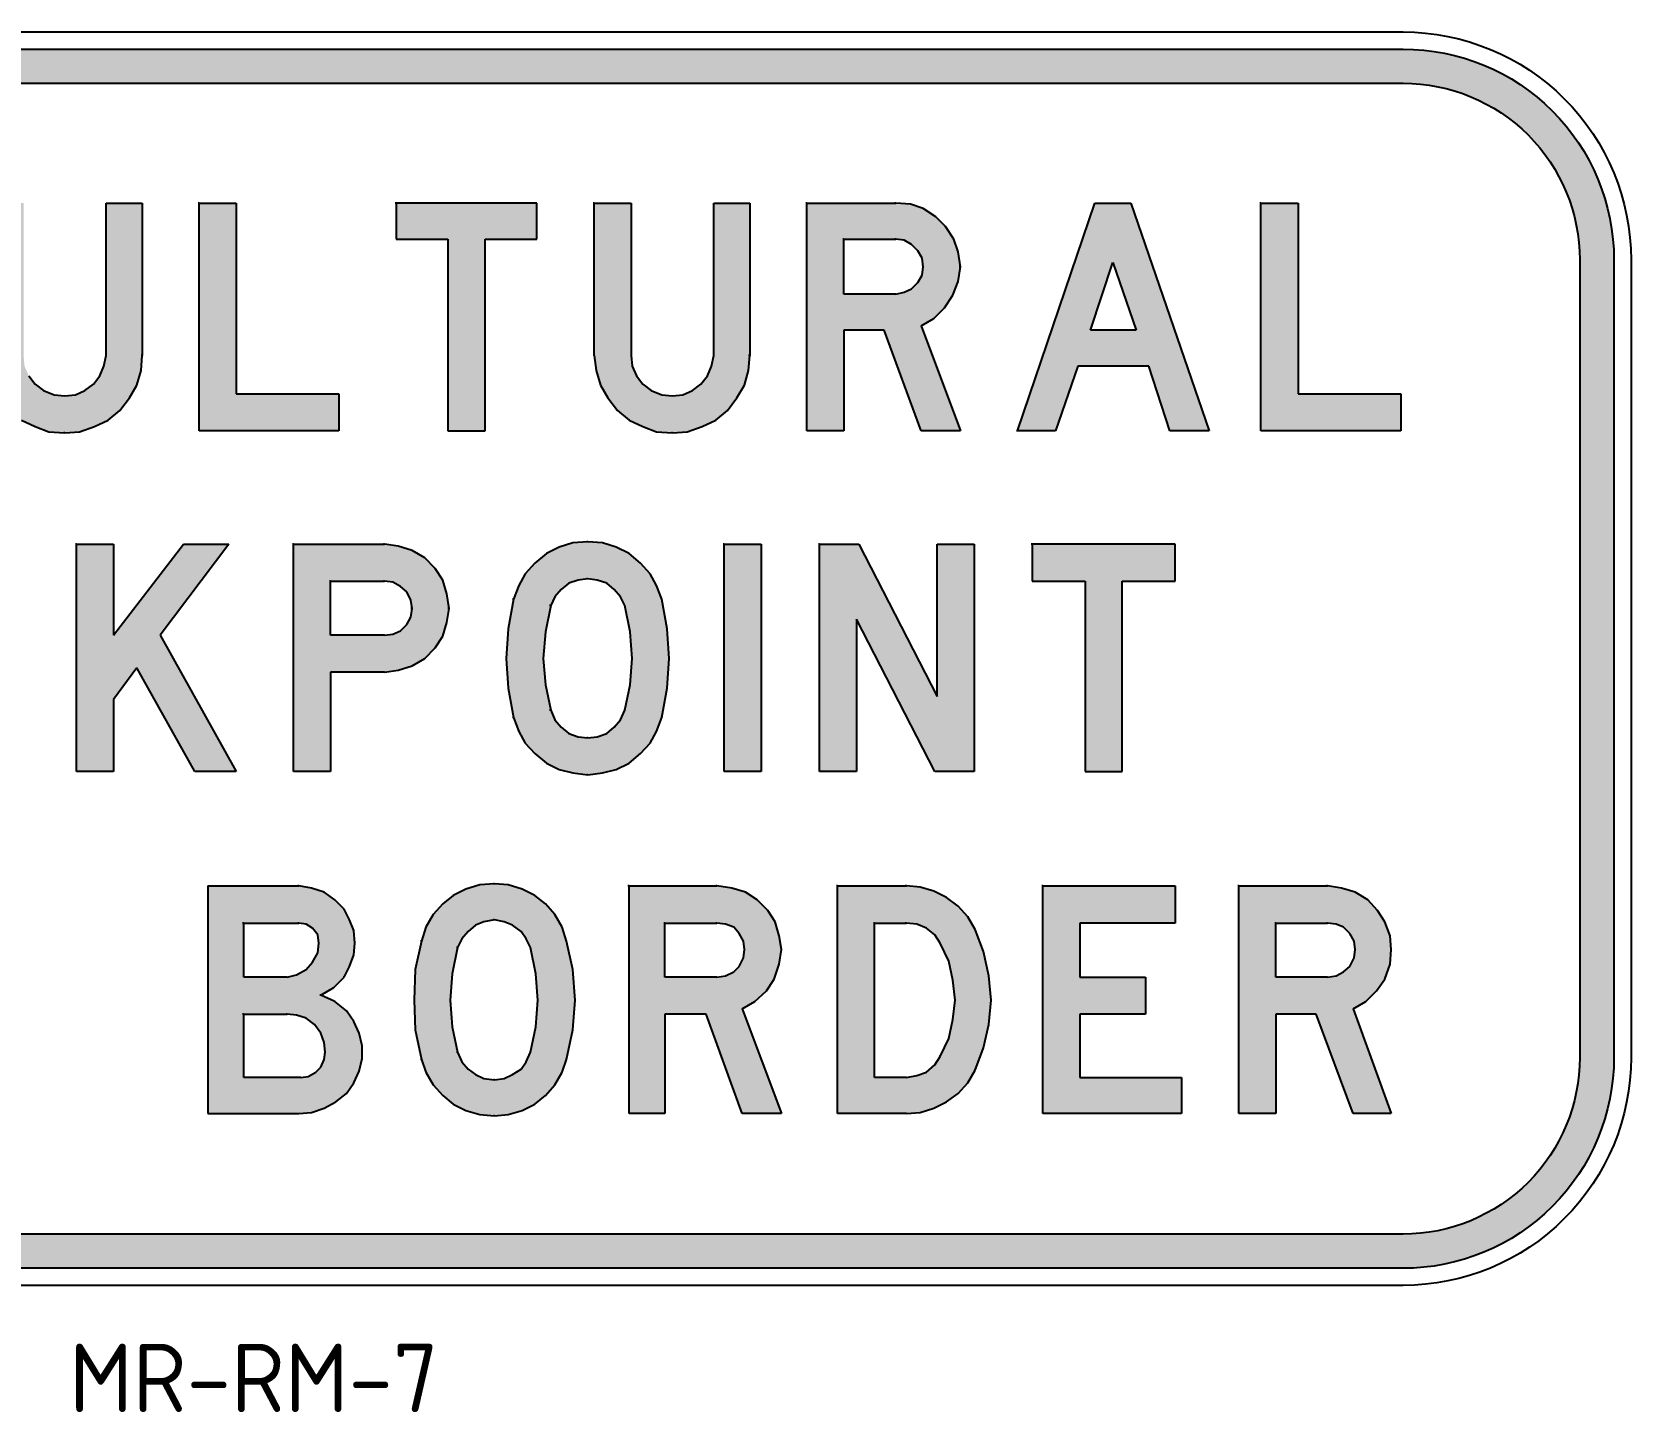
# Model space of a CAD drawing. Extents: x 157 to 297, y 154 to 223.
# Drawn here: x 226.9 to 297, y 162.6 to 223.2 of the extents above; entities that cross this region are included whole.
import ezdxf

# ---------------------------------------------------------------- set-up
doc = ezdxf.new("R2010")
doc.units = 0
doc.header["$MEASUREMENT"] = 0
doc.linetypes.add('CENTERX2', pattern=[101.6, 63.5, -12.7, 12.7, -12.7])
doc.layers.get('0').update_dxf_attribs({"linetype": 'CONTINUOUS'})
doc.layers.add('L35', color=3, linetype='CONTINUOUS')
doc.layers.add('T25', color=1, linetype='CONTINUOUS')
doc.styles.add('ISO', font='iso3098b.shx')

msp = doc.modelspace()

# ---------------------------------------------------------------- hatches: boundary and pattern name
at = {"layer": 'T25', "linetype": 'CENTERX2'}
h = msp.add_hatch(color=256, dxfattribs=at)
edge = h.paths.add_edge_path()
edge.add_line((172.787, 178.159), (172.787, 213.159))
edge.add_arc((182.037, 213.159), 9.25, 90, 180, ccw=False)
edge.add_line((182.037, 222.409), (287.037, 222.409))
edge.add_arc((287.037, 213.159), 9.25, 0, 90, ccw=False)
edge.add_line((296.287, 213.159), (296.287, 178.159))
edge.add_arc((287.037, 178.159), 9.25, -90, 0, ccw=False)
edge.add_line((287.037, 168.909), (182.037, 168.909))
edge.add_arc((182.037, 178.159), 9.25, 180, 270, ccw=False)
edge = h.paths.add_edge_path(flags=16)
edge.add_line((174.287, 178.159), (174.287, 213.159))
edge.add_arc((182.037, 213.159), 7.75, 90, 180, ccw=False)
edge.add_line((182.037, 220.909), (287.037, 220.909))
edge.add_arc((287.037, 213.159), 7.75, 0, 90, ccw=False)
edge.add_line((294.787, 213.159), (294.787, 178.159))
edge.add_arc((287.037, 178.159), 7.75, -90, 0, ccw=False)
edge.add_line((287.037, 170.409), (182.037, 170.409))
edge.add_arc((182.037, 178.159), 7.75, 180, 270, ccw=False)
h = msp.add_hatch(color=256, dxfattribs=at)
h.paths.add_polyline_path([(213.163, 215.648), (211.537, 215.648), (211.537, 205.661), (213.163, 205.661)])
h.paths.add_polyline_path([(217.297, 211.746), (217.483, 212.768), (217.669, 213.232), (217.948, 213.65), (218.319, 213.929), (218.737, 214.115), (219.155, 214.161), (219.62, 214.115), (220.038, 213.929), (220.363, 213.65), (220.781, 213.047), (222.268, 213.79), (221.943, 214.347), (221.478, 214.858), (220.967, 215.23), (220.41, 215.555), (219.806, 215.694), (219.155, 215.787), (218.551, 215.694), (217.948, 215.555), (217.344, 215.23), (216.879, 214.858), (216.415, 214.347), (216.089, 213.743), (215.857, 213.047), (215.671, 211.885), (215.625, 210.677), (215.671, 209.47), (215.857, 208.262), (216.089, 207.612), (216.415, 207.008), (216.879, 206.45), (217.344, 206.079), (217.948, 205.8), (218.551, 205.614), (219.155, 205.568), (219.806, 205.614), (220.41, 205.8), (220.967, 206.079), (221.478, 206.45), (221.85, 206.915), (222.175, 207.426), (222.361, 207.983), (220.781, 208.355), (220.642, 207.983), (220.363, 207.658), (220.038, 207.426), (219.62, 207.24), (219.155, 207.194), (218.737, 207.24), (218.319, 207.426), (217.948, 207.658), (217.669, 208.076), (217.483, 208.587), (217.297, 209.609), (217.204, 210.677)])
h.paths.add_polyline_path([(226.495, 215.648), (224.869, 215.648), (224.869, 208.959), (224.962, 208.308), (225.148, 207.658), (225.473, 207.101), (225.891, 206.543), (226.402, 206.125), (227.006, 205.846), (227.61, 205.614), (228.307, 205.568), (228.957, 205.614), (229.607, 205.846), (230.211, 206.125), (230.722, 206.543), (231.14, 207.101), (231.465, 207.658), (231.651, 208.308), (231.698, 208.959), (231.698, 215.648), (230.118, 215.648), (230.118, 208.959), (230.025, 208.494), (229.84, 208.076), (229.561, 207.705), (229.189, 207.426), (228.771, 207.24), (228.307, 207.194), (227.842, 207.24), (227.378, 207.426), (227.006, 207.705), (226.727, 208.076), (226.541, 208.494), (226.495, 208.959)])
for points in [[(235.832, 215.648), (234.206, 215.648), (234.206, 205.661), (240.338, 205.661), (240.338, 207.286), (235.832, 207.286)], [(277.036, 200.69), (270.764, 200.69), (270.764, 199.064), (273.087, 199.064), (273.087, 190.703), (274.713, 190.703), (274.713, 199.064), (277.036, 199.064)]]:
    msp.add_hatch(color=256, dxfattribs=at).paths.add_polyline_path(points)
h = msp.add_hatch(color=256, dxfattribs=at)
h.paths.add_polyline_path([(246.748, 214.069), (249.024, 214.069), (249.024, 215.648), (242.846, 215.648), (242.846, 214.069), (245.122, 214.069), (245.122, 205.661), (246.748, 205.661)])
h.paths.add_polyline_path([(257.386, 206.543), (257.804, 207.101), (258.129, 207.658), (258.315, 208.308), (258.362, 208.959), (258.362, 215.648), (256.782, 215.648), (256.782, 208.959), (256.689, 208.494), (256.503, 208.076), (256.225, 207.705), (255.853, 207.426), (255.435, 207.24), (254.97, 207.194), (254.506, 207.24), (254.041, 207.426), (253.67, 207.705), (253.391, 208.076), (253.205, 208.494), (253.159, 208.959), (253.159, 215.648), (251.533, 215.648), (251.533, 208.959), (251.626, 208.308), (251.812, 207.658), (252.137, 207.101), (252.555, 206.543), (253.066, 206.125), (253.67, 205.846), (254.274, 205.614), (254.97, 205.568), (255.621, 205.614), (256.271, 205.846), (256.875, 206.125)])
h.paths.add_polyline_path([(267.28, 211.607), (267.513, 212.21), (267.606, 212.861), (267.513, 213.511), (267.327, 214.069), (266.955, 214.626), (266.537, 215.044), (265.98, 215.416), (265.422, 215.601), (264.772, 215.648), (264.726, 215.648), (260.87, 215.648), (260.87, 205.661), (262.496, 205.661), (262.496, 210.074), (264.261, 210.074), (265.887, 205.661), (267.606, 205.661), (265.887, 210.259), (266.444, 210.585), (266.909, 211.049)])
h.paths.add_polyline_path([(262.496, 211.653), (262.496, 214.069), (264.772, 214.069), (265.144, 214.022), (265.469, 213.836), (265.747, 213.558), (265.933, 213.232), (265.98, 212.861), (265.933, 212.489), (265.747, 212.164), (265.469, 211.885), (265.144, 211.746), (264.772, 211.653)], flags=16)
h.paths.add_polyline_path([(275.085, 215.648), (273.505, 215.648), (270.114, 205.661), (271.786, 205.661), (272.762, 208.494), (275.874, 208.494), (276.803, 205.661), (278.522, 205.661)])
h.paths.add_polyline_path([(273.319, 210.074), (274.295, 213.047), (275.317, 210.074), (275.27, 210.074)], flags=16)
h.paths.add_polyline_path([(282.424, 215.648), (280.798, 215.648), (280.798, 205.661), (286.93, 205.661), (286.93, 207.286), (282.424, 207.286)])
h = msp.add_hatch(color=256, dxfattribs=at)
h.paths.add_polyline_path([(193.699, 196.742), (193.885, 197.764), (194.071, 198.275), (194.396, 198.693), (194.768, 198.925), (195.186, 199.111), (195.604, 199.157), (196.068, 199.111), (196.486, 198.925), (196.858, 198.693), (197.23, 198.089), (198.763, 198.786), (198.437, 199.343), (197.973, 199.854), (197.462, 200.272), (196.858, 200.551), (196.254, 200.737), (195.604, 200.783), (195, 200.737), (194.35, 200.551), (193.792, 200.272), (193.281, 199.854), (192.817, 199.343), (192.491, 198.739), (192.259, 198.089), (192.12, 196.881), (192.027, 195.673), (192.12, 194.465), (192.259, 193.258), (192.491, 192.607), (192.817, 192.003), (193.281, 191.492), (193.792, 191.074), (194.35, 190.796), (195, 190.656), (195.604, 190.563), (196.254, 190.656), (196.858, 190.796), (197.462, 191.074), (197.973, 191.492), (198.345, 191.911), (198.67, 192.422), (198.856, 192.979), (197.23, 193.397), (197.09, 192.979), (196.858, 192.7), (196.486, 192.422), (196.068, 192.236), (195.604, 192.189), (195.186, 192.236), (194.768, 192.422), (194.396, 192.7), (194.071, 193.072), (193.885, 193.583), (193.699, 194.605), (193.653, 195.673)])
h.paths.add_polyline_path([(208.193, 200.69), (206.567, 200.69), (206.567, 196.695), (203.036, 196.695), (203.036, 200.69), (201.41, 200.69), (201.41, 190.703), (203.036, 190.703), (203.036, 195.069), (206.567, 195.069), (206.567, 190.703), (208.193, 190.703)])
h.paths.add_polyline_path([(215.3, 196.695), (212.373, 196.695), (212.373, 199.064), (216.647, 199.064), (216.647, 200.69), (210.747, 200.69), (210.747, 190.703), (216.926, 190.703), (216.926, 192.282), (212.373, 192.282), (212.373, 195.069), (215.3, 195.069)])
h.paths.add_polyline_path([(221.106, 196.742), (221.292, 197.764), (221.478, 198.275), (221.803, 198.693), (222.175, 198.925), (222.593, 199.111), (223.011, 199.157), (223.475, 199.111), (223.894, 198.925), (224.265, 198.693), (224.637, 198.089), (226.17, 198.786), (225.845, 199.343), (225.38, 199.854), (224.869, 200.272), (224.265, 200.551), (223.661, 200.737), (223.011, 200.783), (222.407, 200.737), (221.803, 200.551), (221.199, 200.272), (220.688, 199.854), (220.224, 199.343), (219.899, 198.739), (219.666, 198.089), (219.527, 196.881), (219.434, 195.673), (219.527, 194.465), (219.666, 193.258), (219.899, 192.607), (220.224, 192.003), (220.688, 191.492), (221.199, 191.074), (221.803, 190.796), (222.407, 190.656), (223.011, 190.563), (223.661, 190.656), (224.265, 190.796), (224.869, 191.074), (225.38, 191.492), (225.752, 191.911), (226.077, 192.422), (226.263, 192.979), (224.637, 193.397), (224.497, 192.979), (224.265, 192.7), (223.894, 192.422), (223.475, 192.236), (223.011, 192.189), (222.593, 192.236), (222.175, 192.422), (221.803, 192.7), (221.478, 193.072), (221.292, 193.583), (221.106, 194.605), (221.06, 195.673)])
h.paths.add_polyline_path([(232.487, 196.695), (235.507, 200.69), (233.509, 200.69), (230.443, 196.695), (230.443, 200.69), (228.818, 200.69), (228.818, 190.703), (230.443, 190.703), (230.443, 193.862), (231.465, 195.255), (234.02, 190.703), (235.832, 190.703)])
h.paths.add_polyline_path([(244.565, 196.138), (244.89, 196.649), (245.076, 197.253), (245.169, 197.857), (245.076, 198.507), (244.89, 199.111), (244.565, 199.622), (244.101, 200.086), (243.543, 200.411), (242.939, 200.597), (242.335, 200.69), (242.289, 200.69), (238.34, 200.69), (238.34, 190.703), (239.966, 190.703), (239.966, 195.069), (242.335, 195.069), (242.939, 195.162), (243.543, 195.348), (244.101, 195.673)])
h.paths.add_polyline_path([(239.966, 196.695), (239.966, 199.064), (242.335, 199.064), (242.707, 199.018), (243.032, 198.832), (243.311, 198.6), (243.497, 198.228), (243.543, 197.857), (243.497, 197.485), (243.311, 197.16), (243.032, 196.881), (242.707, 196.742), (242.335, 196.695)], flags=16)
h = msp.add_hatch(color=256, dxfattribs=at)
h.paths.add_polyline_path([(254.506, 198.275), (254.274, 198.878), (253.995, 199.389), (253.577, 199.854), (253.066, 200.272), (252.508, 200.551), (251.905, 200.737), (251.254, 200.783), (250.604, 200.737), (250, 200.551), (249.443, 200.272), (248.932, 199.854), (248.514, 199.389), (248.235, 198.878), (248.003, 198.275), (247.77, 196.974), (247.677, 195.673), (247.77, 194.373), (248.003, 193.072), (248.235, 192.468), (248.514, 191.957), (248.932, 191.492), (249.443, 191.074), (250, 190.796), (250.604, 190.656), (251.254, 190.563), (251.905, 190.656), (252.508, 190.796), (253.066, 191.074), (253.577, 191.492), (253.995, 191.957), (254.274, 192.468), (254.506, 193.072), (254.738, 194.373), (254.831, 195.673), (254.738, 196.974)])
h.paths.add_polyline_path([(249.628, 197.996), (249.814, 198.368), (250.093, 198.693), (250.418, 198.971), (250.836, 199.111), (251.254, 199.157), (251.672, 199.111), (252.09, 198.971), (252.416, 198.693), (252.694, 198.368), (252.88, 197.996), (253.112, 196.835), (253.205, 195.673), (253.112, 194.512), (252.88, 193.397), (252.694, 192.979), (252.416, 192.654), (252.09, 192.375), (251.672, 192.236), (251.254, 192.189), (250.836, 192.236), (250.418, 192.375), (250.093, 192.654), (249.814, 192.979), (249.628, 193.397), (249.396, 194.512), (249.303, 195.673), (249.396, 196.835)], flags=16)
h.paths.add_polyline_path([(258.872, 200.69), (257.247, 200.69), (257.247, 190.703), (258.872, 190.703)])
h.paths.add_polyline_path([(263.146, 200.69), (261.427, 200.69), (261.427, 190.703), (263.053, 190.703), (263.053, 197.392), (266.491, 190.703), (268.209, 190.703), (268.209, 200.69), (266.584, 200.69), (266.584, 194.001)])
h = msp.add_hatch(color=256, dxfattribs=at)
h.paths.add_polyline_path([(239.548, 180.901), (240.106, 181.226), (240.57, 181.691), (240.802, 182.155), (240.988, 182.666), (241.035, 183.177), (240.988, 183.735), (240.802, 184.199), (240.57, 184.664), (240.152, 185.082), (239.687, 185.407), (239.13, 185.593), (238.573, 185.686), (238.526, 185.686), (234.578, 185.686), (234.578, 175.699), (238.573, 175.699), (239.13, 175.745), (239.687, 175.931), (240.198, 176.21), (240.663, 176.581), (240.988, 177.046), (241.22, 177.557), (241.36, 178.114), (241.36, 178.672), (241.22, 179.229), (240.988, 179.74), (240.663, 180.204), (240.152, 180.623)])
h.paths.add_polyline_path([(236.157, 180.065), (238.062, 180.065), (238.48, 180.019), (238.898, 179.879), (239.269, 179.601), (239.548, 179.229), (239.687, 178.811), (239.734, 178.393), (239.687, 178.068), (239.548, 177.742), (239.316, 177.51), (238.991, 177.324), (238.666, 177.278), (236.157, 177.278)], flags=16)
h.paths.add_polyline_path([(236.157, 181.691), (236.157, 184.06), (238.573, 184.06), (238.898, 184.014), (239.177, 183.828), (239.409, 183.549), (239.455, 183.177), (239.409, 182.759), (239.177, 182.341), (238.898, 182.016), (238.48, 181.784), (238.062, 181.691)], flags=16)
h.paths.add_polyline_path([(250.604, 182.016), (250.325, 183.27), (250.139, 183.874), (249.814, 184.432), (249.396, 184.896), (248.932, 185.268), (248.374, 185.547), (247.77, 185.732), (247.166, 185.779), (246.516, 185.732), (245.912, 185.547), (245.355, 185.268), (244.89, 184.896), (244.472, 184.432), (244.147, 183.874), (243.961, 183.27), (243.682, 182.016), (243.636, 180.669), (243.682, 179.368), (243.961, 178.068), (244.147, 177.51), (244.472, 176.953), (244.89, 176.488), (245.355, 176.117), (245.912, 175.838), (246.516, 175.652), (247.166, 175.606), (247.77, 175.652), (248.374, 175.838), (248.932, 176.117), (249.396, 176.488), (249.814, 176.953), (250.139, 177.51), (250.325, 178.068), (250.604, 179.368), (250.697, 180.669)])
h.paths.add_polyline_path([(245.308, 181.83), (245.541, 182.992), (245.726, 183.363), (246.005, 183.688), (246.33, 183.967), (246.702, 184.107), (247.166, 184.199), (247.584, 184.107), (247.956, 183.967), (248.328, 183.688), (248.56, 183.363), (248.746, 182.992), (248.978, 181.83), (249.071, 180.669), (248.978, 179.508), (248.746, 178.393), (248.56, 177.975), (248.328, 177.65), (247.956, 177.417), (247.584, 177.231), (247.166, 177.185), (246.702, 177.231), (246.33, 177.417), (246.005, 177.65), (245.726, 177.975), (245.541, 178.393), (245.308, 179.508), (245.215, 180.669)], flags=16)
h.paths.add_polyline_path([(259.105, 181.087), (259.43, 181.598), (259.662, 182.248), (259.755, 182.899), (259.662, 183.503), (259.476, 184.107), (259.151, 184.617), (258.687, 185.082), (258.176, 185.407), (257.572, 185.593), (256.921, 185.686), (256.875, 185.686), (253.066, 185.686), (253.066, 175.699), (254.645, 175.699), (254.645, 180.065), (256.457, 180.065), (258.036, 175.699), (259.755, 175.699), (258.036, 180.297), (258.594, 180.623)])
h.paths.add_polyline_path([(254.645, 181.691), (254.645, 184.06), (256.921, 184.06), (257.293, 184.014), (257.665, 183.874), (257.897, 183.596), (258.083, 183.27), (258.129, 182.899), (258.083, 182.527), (257.897, 182.155), (257.665, 181.923), (257.293, 181.737), (256.921, 181.691)], flags=16)
h.paths.add_polyline_path([(268.86, 181.737), (268.628, 182.806), (268.256, 183.781), (267.931, 184.339), (267.513, 184.803), (267.002, 185.175), (266.444, 185.454), (265.84, 185.639), (265.237, 185.686), (262.217, 185.686), (262.217, 175.699), (265.237, 175.699), (265.84, 175.745), (266.444, 175.931), (267.002, 176.21), (267.513, 176.581), (267.931, 177.046), (268.256, 177.603), (268.628, 178.579), (268.86, 179.601), (268.953, 180.669)])
h.paths.add_polyline_path([(263.843, 184.06), (265.237, 184.06), (265.701, 184.014), (266.119, 183.828), (266.491, 183.549), (266.723, 183.177), (267.095, 182.388), (267.28, 181.552), (267.373, 180.669), (267.28, 179.833), (267.095, 178.997), (266.723, 178.207), (266.491, 177.835), (266.119, 177.51), (265.701, 177.371), (265.237, 177.278), (263.843, 177.278)], flags=16)
h.paths.add_polyline_path([(275.735, 181.691), (272.855, 181.691), (272.855, 184.06), (277.036, 184.06), (277.036, 185.686), (271.229, 185.686), (271.229, 175.699), (277.314, 175.699), (277.314, 177.278), (272.855, 177.278), (272.855, 180.065), (275.735, 180.065)])
h.paths.add_polyline_path([(285.397, 180.623), (285.862, 181.087), (286.233, 181.598), (286.465, 182.248), (286.512, 182.899), (286.465, 183.503), (286.233, 184.107), (285.908, 184.617), (285.49, 185.082), (284.932, 185.407), (284.329, 185.593), (283.725, 185.686), (283.678, 185.686), (279.823, 185.686), (279.823, 175.699), (281.449, 175.699), (281.449, 180.065), (283.214, 180.065), (284.84, 175.699), (286.512, 175.699), (284.84, 180.297)])
h.paths.add_polyline_path([(281.449, 181.691), (281.449, 184.06), (283.725, 184.06), (284.096, 184.014), (284.422, 183.874), (284.7, 183.596), (284.886, 183.27), (284.932, 182.899), (284.886, 182.527), (284.7, 182.155), (284.422, 181.923), (284.096, 181.737), (283.725, 181.691)], flags=16)

# ---------------------------------------------------------------- linework, layer by layer
at = {"color": 1}
for p, q in [((230.118, 208.959), (230.118, 215.648)), ((230.118, 215.648), (231.698, 215.648)), ((231.698, 215.648), (231.698, 208.959)), ((234.206, 215.648), (234.16, 215.648)), ((234.206, 215.648), (235.832, 215.648)), ((234.206, 205.661), (234.206, 215.648)), ((235.832, 215.648), (235.832, 207.286)), ((242.846, 215.648), (242.8, 215.648)), ((242.846, 215.648), (242.846, 214.069)), ((249.024, 215.648), (242.846, 215.648)), ((249.024, 214.069), (249.024, 215.648)), ((251.533, 215.648), (251.486, 215.648)), ((251.533, 215.648), (253.159, 215.648)), ((251.533, 208.959), (251.533, 215.648)), ((253.159, 215.648), (253.159, 208.959)), ((256.782, 208.959), (256.782, 215.648)), ((256.782, 215.648), (258.362, 215.648)), ((258.362, 215.648), (258.362, 208.959)), ((260.87, 215.648), (260.823, 215.648)), ((260.87, 215.648), (264.772, 215.648)), ((260.87, 205.661), (260.87, 215.648)), ((264.772, 215.648), (264.726, 215.648)), ((264.772, 215.648), (264.726, 215.648)), ((265.422, 215.601), (264.772, 215.648)), ((265.98, 215.416), (265.422, 215.601)), ((270.114, 205.661), (273.505, 215.648)), ((273.505, 215.648), (275.085, 215.648)), ((275.085, 215.648), (278.522, 205.661)), ((280.798, 215.648), (280.752, 215.648)), ((280.798, 215.648), (282.424, 215.648)), ((280.798, 205.661), (280.798, 215.648)), ((282.424, 215.648), (282.424, 207.286)), ((266.537, 215.044), (265.98, 215.416)), ((266.955, 214.626), (266.537, 215.044)), ((242.846, 214.069), (245.122, 214.069)), ((245.122, 214.069), (245.122, 205.661)), ((246.748, 205.661), (246.748, 214.069)), ((246.748, 214.069), (249.024, 214.069)), ((262.496, 214.069), (262.449, 214.069)), ((262.496, 214.069), (264.772, 214.069)), ((262.496, 211.653), (262.496, 214.069)), ((264.772, 214.069), (264.726, 214.069)), ((264.772, 214.069), (264.726, 214.069)), ((265.144, 214.022), (264.772, 214.069)), ((265.469, 213.836), (265.144, 214.022)), ((267.327, 214.069), (266.955, 214.626)), ((267.513, 213.511), (267.327, 214.069)), ((265.747, 213.558), (265.469, 213.836)), ((265.933, 213.232), (265.747, 213.558)), ((267.606, 212.861), (267.513, 213.511)), ((265.98, 212.861), (265.933, 213.232)), ((265.933, 212.489), (265.98, 212.861)), ((265.98, 212.861), (265.933, 212.861)), ((267.513, 212.21), (267.606, 212.861)), ((267.606, 212.861), (267.559, 212.861)), ((273.319, 210.074), (274.295, 213.047)), ((274.295, 213.047), (275.317, 210.074)), ((265.469, 211.885), (265.747, 212.164)), ((265.747, 212.164), (265.933, 212.489)), ((267.28, 211.607), (267.513, 212.21)), ((264.772, 211.653), (262.496, 211.653)), ((264.772, 211.653), (265.144, 211.746)), ((265.144, 211.746), (265.469, 211.885)), ((266.909, 211.049), (267.28, 211.607)), ((265.887, 210.259), (266.444, 210.585)), ((266.444, 210.585), (266.909, 211.049)), ((264.261, 210.074), (262.496, 210.074)), ((262.496, 210.074), (262.496, 205.661)), ((265.887, 205.661), (264.261, 210.074)), ((265.887, 210.259), (267.606, 205.661)), ((275.317, 210.074), (273.319, 210.074)), ((275.317, 210.074), (275.27, 210.074)), ((229.84, 208.076), (230.025, 208.494)), ((230.025, 208.494), (230.118, 208.959)), ((231.698, 208.959), (231.651, 208.959)), ((231.651, 208.308), (231.698, 208.959)), ((231.698, 208.959), (231.651, 208.959)), ((251.533, 208.959), (251.626, 208.308)), ((253.159, 208.959), (253.205, 208.494)), ((253.205, 208.494), (253.391, 208.076)), ((256.503, 208.076), (256.689, 208.494)), ((256.689, 208.494), (256.782, 208.959)), ((258.362, 208.959), (258.315, 208.959)), ((258.315, 208.308), (258.362, 208.959)), ((258.362, 208.959), (258.315, 208.959)), ((272.762, 208.494), (271.786, 205.661)), ((275.874, 208.494), (272.762, 208.494)), ((276.803, 205.661), (275.874, 208.494)), ((226.727, 208.076), (227.006, 207.705)), ((229.561, 207.705), (229.84, 208.076)), ((231.465, 207.658), (231.651, 208.308)), ((251.626, 208.308), (251.812, 207.658)), ((253.391, 208.076), (253.67, 207.705)), ((256.225, 207.705), (256.503, 208.076)), ((258.129, 207.658), (258.315, 208.308)), ((227.006, 207.705), (227.378, 207.426)), ((227.378, 207.426), (227.842, 207.24)), ((227.842, 207.24), (228.307, 207.194)), ((228.307, 207.194), (228.771, 207.24)), ((228.771, 207.24), (229.189, 207.426)), ((229.189, 207.426), (229.561, 207.705)), ((230.722, 206.543), (231.14, 207.101)), ((231.14, 207.101), (231.465, 207.658)), ((235.832, 207.286), (240.338, 207.286)), ((240.338, 207.286), (240.338, 205.661)), ((251.812, 207.658), (252.137, 207.101)), ((252.137, 207.101), (252.555, 206.543)), ((253.67, 207.705), (254.041, 207.426)), ((254.041, 207.426), (254.506, 207.24)), ((254.506, 207.24), (254.97, 207.194)), ((254.97, 207.194), (255.435, 207.24)), ((255.435, 207.24), (255.853, 207.426)), ((255.853, 207.426), (256.225, 207.705)), ((257.386, 206.543), (257.804, 207.101)), ((257.804, 207.101), (258.129, 207.658)), ((282.424, 207.286), (286.93, 207.286)), ((286.93, 207.286), (286.93, 205.661)), ((230.211, 206.125), (230.722, 206.543)), ((252.555, 206.543), (253.066, 206.125)), ((256.875, 206.125), (257.386, 206.543)), ((226.402, 206.125), (227.006, 205.846)), ((227.006, 205.846), (227.61, 205.614)), ((227.61, 205.614), (228.307, 205.568)), ((228.307, 205.568), (228.957, 205.614)), ((228.957, 205.614), (229.607, 205.846)), ((229.607, 205.846), (230.211, 206.125)), ((240.338, 205.661), (234.206, 205.661)), ((245.122, 205.661), (246.748, 205.661)), ((253.066, 206.125), (253.67, 205.846)), ((253.67, 205.846), (254.274, 205.614)), ((254.274, 205.614), (254.97, 205.568)), ((254.97, 205.568), (255.621, 205.614)), ((255.621, 205.614), (256.271, 205.846)), ((256.271, 205.846), (256.875, 206.125)), ((262.496, 205.661), (260.87, 205.661)), ((267.606, 205.661), (265.887, 205.661)), ((270.114, 205.661), (270.068, 205.661)), ((271.786, 205.661), (270.114, 205.661)), ((278.522, 205.661), (276.803, 205.661)), ((286.93, 205.661), (280.798, 205.661)), ((228.307, 205.568), (228.26, 205.568)), ((254.97, 205.568), (254.924, 205.568)), ((228.818, 200.69), (228.771, 200.69)), ((228.818, 200.69), (230.443, 200.69)), ((228.818, 190.703), (228.818, 200.69)), ((230.443, 200.69), (230.443, 196.695)), ((230.443, 196.695), (233.509, 200.69)), ((235.507, 200.69), (232.487, 196.695)), ((233.509, 200.69), (235.507, 200.69)), ((238.34, 200.69), (238.294, 200.69)), ((238.34, 200.69), (242.335, 200.69)), ((238.34, 190.703), (238.34, 200.69)), ((242.335, 200.69), (242.289, 200.69)), ((242.335, 200.69), (242.289, 200.69)), ((242.939, 200.597), (242.335, 200.69)), ((250.604, 200.737), (250, 200.551)), ((251.254, 200.783), (250.604, 200.737)), ((251.254, 200.783), (251.208, 200.783)), ((251.905, 200.737), (251.254, 200.783)), ((252.508, 200.551), (251.905, 200.737)), ((257.247, 200.69), (257.2, 200.69)), ((257.247, 200.69), (258.872, 200.69)), ((257.247, 190.703), (257.247, 200.69)), ((258.872, 200.69), (258.872, 190.703)), ((261.427, 200.69), (261.381, 200.69)), ((261.427, 200.69), (263.146, 200.69)), ((261.427, 190.703), (261.427, 200.69)), ((263.146, 200.69), (266.584, 194.001)), ((266.584, 194.001), (266.584, 200.69)), ((266.584, 200.69), (268.209, 200.69)), ((268.209, 200.69), (268.209, 190.703)), ((270.764, 200.69), (270.718, 200.69)), ((270.764, 200.69), (270.764, 199.064)), ((277.036, 200.69), (270.764, 200.69)), ((277.036, 199.064), (277.036, 200.69)), ((243.543, 200.411), (242.939, 200.597)), ((244.101, 200.086), (243.543, 200.411)), ((244.565, 199.622), (244.101, 200.086)), ((249.443, 200.272), (248.932, 199.854)), ((250, 200.551), (249.443, 200.272)), ((253.066, 200.272), (252.508, 200.551)), ((253.577, 199.854), (253.066, 200.272)), ((244.89, 199.111), (244.565, 199.622)), ((248.514, 199.389), (248.235, 198.878)), ((248.932, 199.854), (248.514, 199.389)), ((253.995, 199.389), (253.577, 199.854)), ((254.274, 198.878), (253.995, 199.389)), ((239.966, 199.064), (239.92, 199.064)), ((239.966, 199.064), (242.335, 199.064)), ((239.966, 196.695), (239.966, 199.064)), ((242.335, 199.064), (242.289, 199.064)), ((242.335, 199.064), (242.289, 199.064)), ((242.707, 199.018), (242.335, 199.064)), ((243.032, 198.832), (242.707, 199.018)), ((243.311, 198.6), (243.032, 198.832)), ((243.497, 198.228), (243.311, 198.6)), ((245.076, 198.507), (244.89, 199.111)), ((248.235, 198.878), (248.003, 198.275)), ((250.093, 198.693), (249.814, 198.368)), ((250.418, 198.971), (250.093, 198.693)), ((250.836, 199.111), (250.418, 198.971)), ((251.254, 199.157), (250.836, 199.111)), ((251.254, 199.157), (251.208, 199.157)), ((251.672, 199.111), (251.254, 199.157)), ((252.09, 198.971), (251.672, 199.111)), ((252.416, 198.693), (252.09, 198.971)), ((252.694, 198.368), (252.416, 198.693)), ((254.506, 198.275), (254.274, 198.878)), ((270.764, 199.064), (273.087, 199.064)), ((273.087, 199.064), (273.087, 190.703)), ((274.713, 190.703), (274.713, 199.064)), ((274.713, 199.064), (277.036, 199.064)), ((243.543, 197.857), (243.497, 198.228)), ((245.169, 197.857), (245.076, 198.507)), ((248.003, 198.275), (247.77, 196.974)), ((248.003, 198.275), (247.956, 198.275)), ((249.628, 197.996), (249.396, 196.835)), ((249.628, 197.996), (249.582, 197.996)), ((249.814, 198.368), (249.628, 197.996)), ((252.88, 197.996), (252.694, 198.368)), ((252.88, 197.996), (252.834, 197.996)), ((253.112, 196.835), (252.88, 197.996)), ((254.506, 198.275), (254.459, 198.275)), ((254.738, 196.974), (254.506, 198.275)), ((243.311, 197.16), (243.497, 197.485)), ((243.497, 197.485), (243.543, 197.857)), ((243.543, 197.857), (243.497, 197.857)), ((244.89, 196.649), (245.076, 197.253)), ((245.076, 197.253), (245.169, 197.857)), ((245.169, 197.857), (245.122, 197.857)), ((266.491, 190.703), (263.053, 197.392)), ((263.053, 197.392), (263.053, 190.703)), ((232.487, 196.695), (235.832, 190.703)), ((242.335, 196.695), (239.966, 196.695)), ((242.335, 196.695), (242.707, 196.742)), ((242.707, 196.742), (243.032, 196.881)), ((243.032, 196.881), (243.311, 197.16)), ((244.565, 196.138), (244.89, 196.649)), ((247.77, 196.974), (247.677, 195.673)), ((249.396, 196.835), (249.303, 195.673)), ((253.205, 195.673), (253.112, 196.835)), ((254.831, 195.673), (254.738, 196.974)), ((244.101, 195.673), (244.565, 196.138)), ((231.465, 195.255), (230.443, 193.862)), ((234.02, 190.703), (231.465, 195.255)), ((242.335, 195.069), (242.939, 195.162)), ((242.939, 195.162), (243.543, 195.348)), ((243.543, 195.348), (244.101, 195.673)), ((247.677, 195.673), (247.77, 194.373)), ((249.303, 195.673), (249.396, 194.512)), ((253.112, 194.512), (253.205, 195.673)), ((254.738, 194.373), (254.831, 195.673)), ((242.335, 195.069), (239.966, 195.069)), ((239.966, 195.069), (239.966, 190.703)), ((247.77, 194.373), (248.003, 193.072)), ((249.396, 194.512), (249.628, 193.397)), ((252.88, 193.397), (253.112, 194.512)), ((254.506, 193.072), (254.738, 194.373)), ((230.443, 193.862), (230.443, 190.703)), ((248.003, 193.072), (247.956, 193.072)), ((248.003, 193.072), (248.235, 192.468)), ((249.628, 193.397), (249.582, 193.397)), ((249.628, 193.397), (249.814, 192.979)), ((249.814, 192.979), (250.093, 192.654)), ((252.416, 192.654), (252.694, 192.979)), ((252.694, 192.979), (252.88, 193.397)), ((252.88, 193.397), (252.834, 193.397)), ((254.274, 192.468), (254.506, 193.072)), ((254.506, 193.072), (254.459, 193.072)), ((248.235, 192.468), (248.514, 191.957)), ((250.093, 192.654), (250.418, 192.375)), ((250.418, 192.375), (250.836, 192.236)), ((251.672, 192.236), (252.09, 192.375)), ((252.09, 192.375), (252.416, 192.654)), ((253.995, 191.957), (254.274, 192.468)), ((248.514, 191.957), (248.932, 191.492)), ((250.836, 192.236), (251.254, 192.189)), ((251.254, 192.189), (251.208, 192.189)), ((251.254, 192.189), (251.672, 192.236)), ((253.577, 191.492), (253.995, 191.957)), ((248.932, 191.492), (249.443, 191.074)), ((249.443, 191.074), (250, 190.796)), ((252.508, 190.796), (253.066, 191.074)), ((253.066, 191.074), (253.577, 191.492)), ((230.443, 190.703), (228.818, 190.703)), ((235.832, 190.703), (234.02, 190.703)), ((239.966, 190.703), (238.34, 190.703)), ((250, 190.796), (250.604, 190.656)), ((250.604, 190.656), (251.254, 190.563)), ((251.254, 190.563), (251.208, 190.563)), ((251.254, 190.563), (251.905, 190.656)), ((251.905, 190.656), (252.508, 190.796)), ((258.872, 190.703), (257.247, 190.703)), ((263.053, 190.703), (261.427, 190.703)), ((268.209, 190.703), (266.491, 190.703)), ((273.087, 190.703), (274.713, 190.703)), ((234.578, 185.686), (238.573, 185.686)), ((234.578, 185.686), (234.578, 175.699)), ((238.573, 185.686), (238.526, 185.686)), ((238.573, 185.686), (238.526, 185.686)), ((239.13, 185.593), (238.573, 185.686)), ((239.687, 185.407), (239.13, 185.593)), ((240.152, 185.082), (239.687, 185.407)), ((245.355, 185.268), (244.89, 184.896)), ((245.912, 185.547), (245.355, 185.268)), ((246.516, 185.732), (245.912, 185.547)), ((247.166, 185.779), (246.516, 185.732)), ((247.166, 185.779), (247.12, 185.779)), ((247.77, 185.732), (247.166, 185.779)), ((248.374, 185.547), (247.77, 185.732)), ((248.932, 185.268), (248.374, 185.547)), ((249.396, 184.896), (248.932, 185.268)), ((253.066, 185.686), (253.019, 185.686)), ((253.066, 185.686), (256.921, 185.686)), ((253.066, 175.699), (253.066, 185.686)), ((256.921, 185.686), (256.875, 185.686)), ((256.921, 185.686), (256.875, 185.686)), ((257.572, 185.593), (256.921, 185.686)), ((258.176, 185.407), (257.572, 185.593)), ((258.687, 185.082), (258.176, 185.407)), ((262.217, 185.686), (262.171, 185.686)), ((262.217, 185.686), (265.237, 185.686)), ((262.217, 175.699), (262.217, 185.686)), ((265.237, 185.686), (265.19, 185.686)), ((265.237, 185.686), (265.19, 185.686)), ((265.84, 185.639), (265.237, 185.686)), ((266.444, 185.454), (265.84, 185.639)), ((267.002, 185.175), (266.444, 185.454)), ((271.229, 185.686), (271.182, 185.686)), ((271.229, 185.686), (277.036, 185.686)), ((271.229, 175.699), (271.229, 185.686)), ((277.036, 185.686), (277.036, 184.06)), ((279.823, 185.686), (279.776, 185.686)), ((279.823, 185.686), (283.725, 185.686)), ((279.823, 175.699), (279.823, 185.686)), ((283.725, 185.686), (283.678, 185.686)), ((283.725, 185.686), (283.678, 185.686)), ((284.329, 185.593), (283.725, 185.686)), ((284.932, 185.407), (284.329, 185.593)), ((285.49, 185.082), (284.932, 185.407)), ((240.57, 184.664), (240.152, 185.082)), ((240.57, 184.664), (240.524, 184.664)), ((240.802, 184.199), (240.57, 184.664)), ((244.89, 184.896), (244.472, 184.432)), ((249.814, 184.432), (249.396, 184.896)), ((259.151, 184.617), (258.687, 185.082)), ((259.476, 184.107), (259.151, 184.617)), ((267.513, 184.803), (267.002, 185.175)), ((267.931, 184.339), (267.513, 184.803)), ((285.908, 184.617), (285.49, 185.082)), ((286.233, 184.107), (285.908, 184.617)), ((236.157, 184.06), (236.111, 184.06)), ((236.157, 184.06), (238.573, 184.06)), ((236.157, 181.691), (236.157, 184.06)), ((238.573, 184.06), (238.526, 184.06)), ((238.573, 184.06), (238.526, 184.06)), ((238.898, 184.014), (238.573, 184.06)), ((239.177, 183.828), (238.898, 184.014)), ((240.988, 183.735), (240.802, 184.199)), ((244.147, 183.874), (243.961, 183.27)), ((244.472, 184.432), (244.147, 183.874)), ((246.33, 183.967), (246.005, 183.688)), ((246.702, 184.107), (246.33, 183.967)), ((247.166, 184.199), (246.702, 184.107)), ((247.166, 184.199), (247.12, 184.199)), ((247.584, 184.107), (247.166, 184.199)), ((247.956, 183.967), (247.584, 184.107)), ((248.328, 183.688), (247.956, 183.967)), ((250.139, 183.874), (249.814, 184.432)), ((250.325, 183.27), (250.139, 183.874)), ((254.645, 184.06), (254.599, 184.06)), ((254.645, 184.06), (256.921, 184.06)), ((254.645, 181.691), (254.645, 184.06)), ((256.921, 184.06), (256.875, 184.06)), ((256.921, 184.06), (256.875, 184.06)), ((257.293, 184.014), (256.921, 184.06)), ((257.665, 183.874), (257.293, 184.014)), ((257.897, 183.596), (257.665, 183.874)), ((259.662, 183.503), (259.476, 184.107)), ((263.843, 184.06), (263.796, 184.06)), ((263.843, 184.06), (265.237, 184.06)), ((263.843, 177.278), (263.843, 184.06)), ((265.237, 184.06), (265.19, 184.06)), ((265.237, 184.06), (265.19, 184.06)), ((265.701, 184.014), (265.237, 184.06)), ((266.119, 183.828), (265.701, 184.014)), ((268.256, 183.781), (267.931, 184.339)), ((277.036, 184.06), (272.855, 184.06)), ((272.855, 184.06), (272.855, 181.691)), ((281.449, 184.06), (281.402, 184.06)), ((281.449, 184.06), (283.725, 184.06)), ((281.449, 181.691), (281.449, 184.06)), ((283.725, 184.06), (283.678, 184.06)), ((283.725, 184.06), (283.678, 184.06)), ((284.096, 184.014), (283.725, 184.06)), ((284.422, 183.874), (284.096, 184.014)), ((284.7, 183.596), (284.422, 183.874)), ((286.465, 183.503), (286.233, 184.107)), ((239.409, 183.549), (239.177, 183.828)), ((239.455, 183.177), (239.409, 183.549)), ((239.409, 182.759), (239.455, 183.177)), ((239.455, 183.177), (239.409, 183.177)), ((241.035, 183.177), (240.988, 183.735)), ((240.988, 182.666), (241.035, 183.177)), ((243.961, 183.27), (243.682, 182.016)), ((243.961, 183.27), (243.915, 183.27)), ((245.726, 183.363), (245.541, 182.992)), ((246.005, 183.688), (245.726, 183.363)), ((248.56, 183.363), (248.328, 183.688)), ((248.746, 182.992), (248.56, 183.363)), ((250.325, 183.27), (250.279, 183.27)), ((250.604, 182.016), (250.325, 183.27)), ((258.083, 183.27), (257.897, 183.596)), ((258.129, 182.899), (258.083, 183.27)), ((259.755, 182.899), (259.662, 183.503)), ((266.491, 183.549), (266.119, 183.828)), ((266.723, 183.177), (266.491, 183.549)), ((266.723, 183.177), (266.677, 183.177)), ((267.095, 182.388), (266.723, 183.177)), ((268.256, 183.781), (268.209, 183.781)), ((268.628, 182.806), (268.256, 183.781)), ((284.886, 183.27), (284.7, 183.596)), ((284.932, 182.899), (284.886, 183.27)), ((286.512, 182.899), (286.465, 183.503)), ((239.177, 182.341), (239.409, 182.759)), ((240.802, 182.155), (240.988, 182.666)), ((245.541, 182.992), (245.308, 181.83)), ((245.541, 182.992), (245.494, 182.992)), ((248.746, 182.992), (248.699, 182.992)), ((248.978, 181.83), (248.746, 182.992)), ((257.897, 182.155), (258.083, 182.527)), ((258.083, 182.527), (258.129, 182.899)), ((258.129, 182.899), (258.083, 182.899)), ((259.662, 182.248), (259.755, 182.899)), ((259.755, 182.899), (259.709, 182.899)), ((268.86, 181.737), (268.628, 182.806)), ((284.7, 182.155), (284.886, 182.527)), ((284.886, 182.527), (284.932, 182.899)), ((284.932, 182.899), (284.886, 182.899)), ((286.465, 182.248), (286.512, 182.899)), ((286.512, 182.899), (286.465, 182.899)), ((238.062, 181.691), (238.48, 181.784)), ((238.48, 181.784), (238.898, 182.016)), ((238.898, 182.016), (239.177, 182.341)), ((240.57, 181.691), (240.802, 182.155)), ((243.682, 182.016), (243.636, 180.669)), ((245.308, 181.83), (245.215, 180.669)), ((249.071, 180.669), (248.978, 181.83)), ((250.697, 180.669), (250.604, 182.016)), ((257.293, 181.737), (257.665, 181.923)), ((257.665, 181.923), (257.897, 182.155)), ((259.43, 181.598), (259.662, 182.248)), ((267.28, 181.552), (267.095, 182.388)), ((284.096, 181.737), (284.422, 181.923)), ((284.422, 181.923), (284.7, 182.155)), ((286.233, 181.598), (286.465, 182.248)), ((238.062, 181.691), (236.157, 181.691)), ((239.548, 180.901), (240.106, 181.226)), ((240.106, 181.226), (240.57, 181.691)), ((240.57, 181.691), (240.524, 181.691)), ((256.921, 181.691), (254.645, 181.691)), ((256.921, 181.691), (257.293, 181.737)), ((258.594, 180.623), (259.105, 181.087)), ((259.105, 181.087), (259.43, 181.598)), ((267.373, 180.669), (267.28, 181.552)), ((268.953, 180.669), (268.86, 181.737)), ((272.855, 181.691), (275.735, 181.691)), ((275.735, 181.691), (275.735, 180.065)), ((283.725, 181.691), (281.449, 181.691)), ((283.725, 181.691), (284.096, 181.737)), ((285.397, 180.623), (285.862, 181.087)), ((285.862, 181.087), (286.233, 181.598)), ((239.548, 180.901), (239.502, 180.901)), ((240.152, 180.623), (239.548, 180.901)), ((240.663, 180.204), (240.152, 180.623)), ((243.636, 180.669), (243.682, 179.368)), ((245.215, 180.669), (245.308, 179.508)), ((248.978, 179.508), (249.071, 180.669)), ((250.604, 179.368), (250.697, 180.669)), ((258.036, 180.297), (258.594, 180.623)), ((267.28, 179.833), (267.373, 180.669)), ((268.86, 179.601), (268.953, 180.669)), ((284.84, 180.297), (285.397, 180.623)), ((236.157, 180.065), (236.111, 180.065)), ((236.157, 180.065), (238.062, 180.065)), ((236.157, 177.278), (236.157, 180.065)), ((238.062, 180.065), (238.015, 180.065)), ((238.062, 180.065), (238.015, 180.065)), ((238.48, 180.019), (238.062, 180.065)), ((238.898, 179.879), (238.48, 180.019)), ((239.269, 179.601), (238.898, 179.879)), ((240.988, 179.74), (240.663, 180.204)), ((241.22, 179.229), (240.988, 179.74)), ((256.457, 180.065), (254.645, 180.065)), ((254.645, 180.065), (254.645, 175.699)), ((258.036, 175.699), (256.457, 180.065)), ((258.036, 180.297), (259.755, 175.699)), ((267.095, 178.997), (267.28, 179.833)), ((275.735, 180.065), (272.855, 180.065)), ((272.855, 180.065), (272.855, 177.278)), ((283.214, 180.065), (281.449, 180.065)), ((281.449, 180.065), (281.449, 175.699)), ((284.84, 175.699), (283.214, 180.065)), ((284.84, 180.297), (286.512, 175.699)), ((239.548, 179.229), (239.269, 179.601)), ((239.687, 178.811), (239.548, 179.229)), ((241.36, 178.672), (241.22, 179.229)), ((243.682, 179.368), (243.961, 178.068)), ((245.308, 179.508), (245.541, 178.393)), ((248.746, 178.393), (248.978, 179.508)), ((250.325, 178.068), (250.604, 179.368)), ((266.723, 178.207), (267.095, 178.997)), ((268.628, 178.579), (268.86, 179.601)), ((239.734, 178.393), (239.687, 178.811)), ((239.687, 178.068), (239.734, 178.393)), ((239.734, 178.393), (239.687, 178.393)), ((241.36, 178.114), (241.36, 178.672)), ((245.541, 178.393), (245.494, 178.393)), ((245.541, 178.393), (245.726, 177.975)), ((248.56, 177.975), (248.746, 178.393)), ((248.746, 178.393), (248.699, 178.393)), ((268.256, 177.603), (268.628, 178.579)), ((239.316, 177.51), (239.548, 177.742)), ((239.548, 177.742), (239.687, 178.068)), ((240.988, 177.046), (241.22, 177.557)), ((241.22, 177.557), (241.36, 178.114)), ((243.961, 178.068), (243.915, 178.068)), ((243.961, 178.068), (244.147, 177.51)), ((245.726, 177.975), (246.005, 177.65)), ((246.005, 177.65), (246.33, 177.417)), ((247.956, 177.417), (248.328, 177.65)), ((248.328, 177.65), (248.56, 177.975)), ((250.139, 177.51), (250.325, 178.068)), ((250.325, 178.068), (250.279, 178.068)), ((266.119, 177.51), (266.491, 177.835)), ((266.491, 177.835), (266.723, 178.207)), ((266.723, 178.207), (266.677, 178.207)), ((267.931, 177.046), (268.256, 177.603)), ((268.256, 177.603), (268.209, 177.603)), ((238.666, 177.278), (236.157, 177.278)), ((238.666, 177.278), (238.991, 177.324)), ((238.991, 177.324), (239.316, 177.51)), ((240.663, 176.581), (240.988, 177.046)), ((244.147, 177.51), (244.472, 176.953)), ((244.472, 176.953), (244.89, 176.488)), ((246.33, 177.417), (246.702, 177.231)), ((246.702, 177.231), (247.166, 177.185)), ((247.166, 177.185), (247.12, 177.185)), ((247.166, 177.185), (247.584, 177.231)), ((247.584, 177.231), (247.956, 177.417)), ((249.396, 176.488), (249.814, 176.953)), ((249.814, 176.953), (250.139, 177.51)), ((265.237, 177.278), (263.843, 177.278)), ((265.237, 177.278), (265.701, 177.371)), ((265.701, 177.371), (266.119, 177.51)), ((267.513, 176.581), (267.931, 177.046)), ((272.855, 177.278), (277.314, 177.278)), ((277.314, 177.278), (277.314, 175.699)), ((239.687, 175.931), (240.198, 176.21)), ((240.198, 176.21), (240.663, 176.581)), ((244.89, 176.488), (245.355, 176.117)), ((248.932, 176.117), (249.396, 176.488)), ((266.444, 175.931), (267.002, 176.21)), ((267.002, 176.21), (267.513, 176.581)), ((234.578, 175.699), (238.573, 175.699)), ((238.573, 175.699), (239.13, 175.745)), ((239.13, 175.745), (239.687, 175.931)), ((245.355, 176.117), (245.912, 175.838)), ((245.912, 175.838), (246.516, 175.652)), ((246.516, 175.652), (247.166, 175.606)), ((247.166, 175.606), (247.12, 175.606)), ((247.166, 175.606), (247.77, 175.652)), ((247.77, 175.652), (248.374, 175.838)), ((248.374, 175.838), (248.932, 176.117)), ((254.645, 175.699), (253.066, 175.699)), ((259.755, 175.699), (258.036, 175.699)), ((265.237, 175.699), (262.217, 175.699)), ((265.237, 175.699), (265.84, 175.745)), ((265.84, 175.745), (266.444, 175.931)), ((277.314, 175.699), (271.229, 175.699)), ((281.449, 175.699), (279.823, 175.699)), ((286.512, 175.699), (284.84, 175.699))]:
    msp.add_line(p, q, dxfattribs=at)
at = {"layer": 'L35'}
for points in [[(172.037, 178.159), (172.037, 213.159, -0.414214), (182.037, 223.159), (287.037, 223.159, -0.414214), (297.037, 213.159), (297.037, 178.159, -0.414214), (287.037, 168.159), (182.037, 168.159, -0.414214)], [(172.787, 178.159), (172.787, 213.159, -0.414214), (182.037, 222.409), (287.037, 222.409, -0.414214), (296.287, 213.159), (296.287, 178.159, -0.414214), (287.037, 168.909), (182.037, 168.909, -0.414214)], [(174.287, 178.159), (174.287, 213.159, -0.414214), (182.037, 220.909), (287.037, 220.909, -0.414214), (294.787, 213.159), (294.787, 178.159, -0.414214), (287.037, 170.409), (182.037, 170.409, -0.414214)]]:
    msp.add_lwpolyline(points, format="xyb", close=True, dxfattribs=at)

# ---------------------------------------------------------------- texts
at = {"layer": 'T25', "color": 3, "style": 'ISO'}
msp.add_text('MR-RM-7', height=3, dxfattribs=at).set_placement((228.498, 162.603))

doc.saveas('drawing.dxf')
